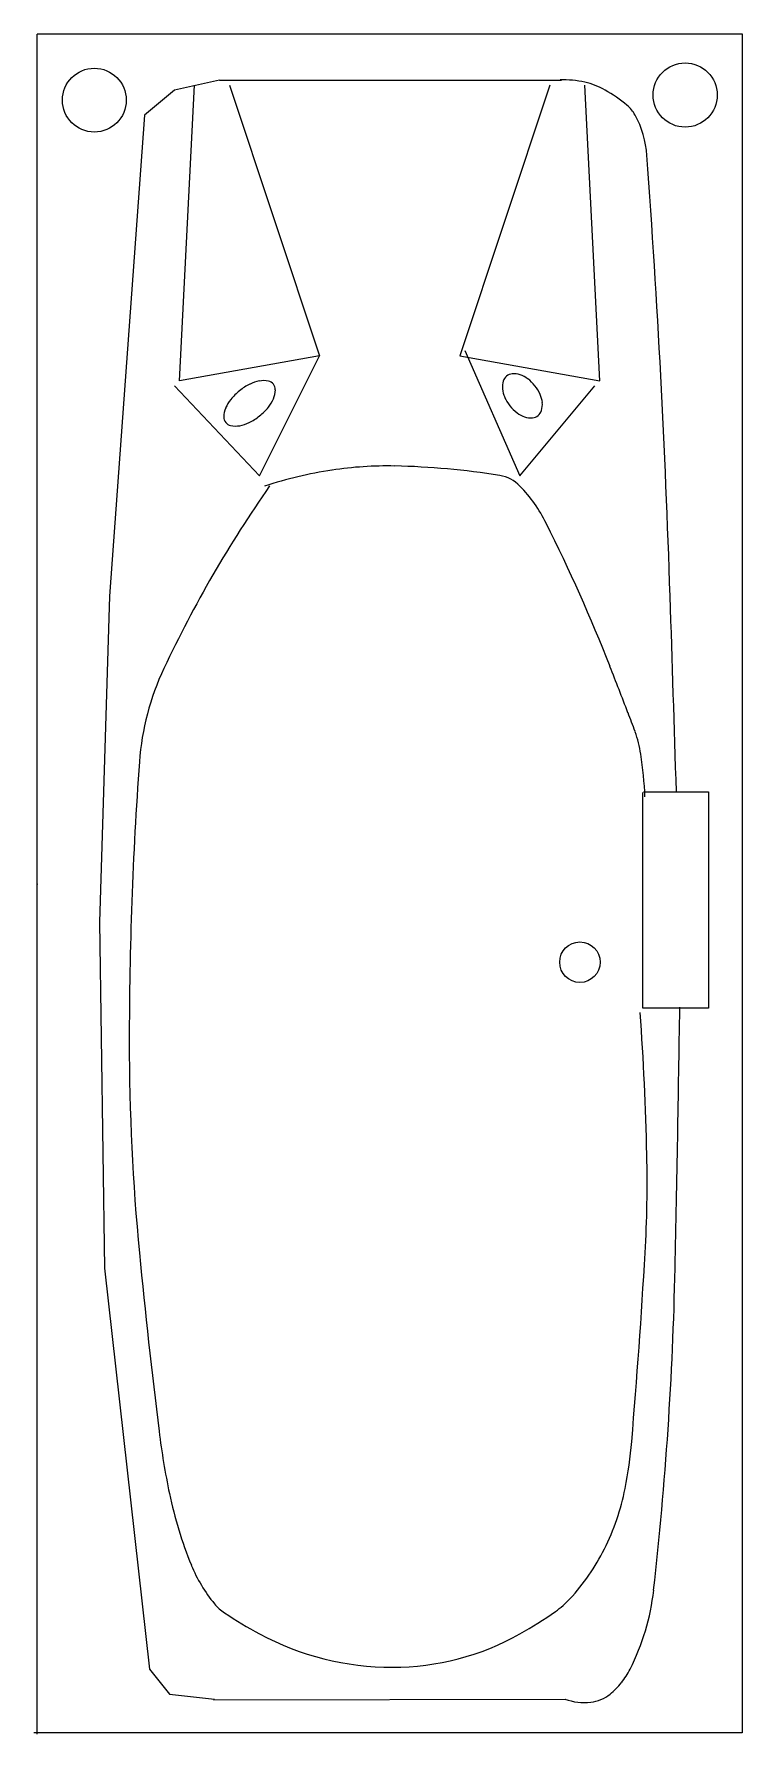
# Model space of a CAD drawing. Header units: metres. Extents: x -0.38 to 0.38, y -1.83 to 0.
import ezdxf

# ---------------------------------------------------------------- set-up
doc = ezdxf.new("R2010")
doc.units = ezdxf.units.M

msp = doc.modelspace()

# ---------------------------------------------------------------- linework, layer by layer
for p, q in [((-0.3802, 0), (0.3802, 0)), ((-0.3802, -1.8328), (-0.3802, 0)), ((0.3802, 0), (0.3802, -1.8314)), ((-0.1835, -0.0496), (-0.2321, -0.0604)), ((-0.1837, -0.0498), (0.1854, -0.0498)), ((-0.2321, -0.0604), (-0.2645, -0.0874)), ((-0.2268, -0.3739), (-0.2106, -0.055)), ((-0.1727, -0.055), (-0.0755, -0.3469)), ((0.1729, -0.055), (0.0757, -0.3469)), ((0.2269, -0.3739), (0.2107, -0.055)), ((-0.2645, -0.0874), (-0.3023, -0.6062)), ((-0.0755, -0.3469), (-0.2268, -0.3739)), ((-0.1403, -0.4765), (-0.0755, -0.3469)), ((0.0757, -0.3469), (0.2269, -0.3739)), ((0.0811, -0.3414), (0.1405, -0.4765)), ((-0.2322, -0.3793), (-0.1403, -0.4765)), ((0.1405, -0.4765), (0.2215, -0.3793)), ((-0.3023, -0.6062), (-0.3131, -0.9575)), ((0.2732, -1.0503), (0.2732, -0.8179)), ((0.2739, -0.8171), (0.344, -0.8171)), ((0.344, -0.8171), (0.344, -1.0503)), ((-0.3131, -0.9575), (-0.3077, -1.3304)), ((0.344, -1.0503), (0.2732, -1.0503)), ((-0.3077, -1.3304), (-0.2591, -1.7628)), ((-0.2591, -1.7628), (-0.2375, -1.7898)), ((-0.2375, -1.7898), (-0.1889, -1.7952)), ((-0.1901, -1.7961), (0.1901, -1.7953)), ((0.3802, -1.8314), (-0.3837, -1.8314))]:
    msp.add_line(p, q)
for centre, radius in [((0.3188, -0.0658), 0.0346), ((-0.3186, -0.0713), 0.0344), ((0.2053, -1.0007), 0.0218)]:
    msp.add_circle(centre, radius)
for centre, radius, start, end in [((0.1879, -0.1539), 0.1044, 77.4633, 92.256), ((0.1934, -0.1292), 0.0791, 60.4505, 77.4633), ((0.1532, -0.2001), 0.1606, 50.1761, 60.4505), ((0.2324, -0.1051), 0.0369, 28.6475, 50.1761), ((0.1712, -0.1386), 0.1067, 4.1677, 28.6475), ((-11.5081, -0.9896), 11.8169, 1.85922, 4.16773), ((0.1333, -0.3777), 0.0113, 95.6373, 128.674), ((0.1342, -0.3867), 0.0203, 71.1687, 95.6373), ((-0.1228, -0.4336), 0.0627, 128.6456, 140.9061), ((-0.1228, -0.4336), 0.0627, 116.3852, 128.6456), ((-0.133, -0.413), 0.0397, 100.9624, 116.3852), ((-0.1361, -0.3974), 0.0237, 76.9375, 100.9624), ((-0.1329, -0.3836), 0.00956, 38.6456, 76.9375), ((-0.1329, -0.3836), 0.00956, 0.3538, 38.6456), ((-0.147, -0.3837), 0.0237, 336.3289, 0.3538), ((0.1419, -0.3805), 0.0203, 161.7106, 186.1793), ((0.1512, -0.3795), 0.0296, 186.1793, 203.8944), ((0.1333, -0.3777), 0.0113, 128.674, 161.7106), ((0.1312, -0.3955), 0.0296, 53.4535, 71.1687), ((0.1236, -0.4058), 0.0425, 38.674, 53.4535), ((0.1236, -0.4058), 0.0425, 23.8944, 38.674), ((-0.1552, -0.4127), 0.0237, 156.3289, 180.3538), ((-0.1406, -0.4191), 0.0397, 140.9061, 156.3289), ((-0.1795, -0.3628), 0.0627, 308.6456, 320.9061), ((-0.1616, -0.3773), 0.0397, 320.9061, 336.3289), ((0.1629, -0.3743), 0.0425, 203.8944, 218.674), ((0.1629, -0.3743), 0.0425, 218.674, 233.4535), ((0.1353, -0.4006), 0.0296, 6.1793, 23.8944), ((0.1445, -0.3996), 0.0203, 341.7106, 6.1793), ((-0.1694, -0.4128), 0.00956, 180.3538, 218.6456), ((-0.1694, -0.4128), 0.00956, 218.6456, 256.9375), ((-0.1693, -0.3833), 0.0397, 280.9624, 296.3852), ((-0.1795, -0.3628), 0.0627, 296.3852, 308.6456), ((0.1552, -0.3847), 0.0296, 233.4535, 251.1687), ((0.1522, -0.3935), 0.0203, 251.1687, 275.6373), ((0.1531, -0.4025), 0.0113, 275.6373, 308.674), ((0.1531, -0.4025), 0.0113, 308.674, 341.7106), ((-0.1662, -0.399), 0.0237, 256.9375, 280.9624), ((0.0095, -0.936), 0.4713, 98.7505, 107.8453), ((-0.0031, -0.854), 0.3883, 88.7281, 98.7505), ((-0.013, -1.2993), 0.8338, 80.9052, 88.7281), ((0.1127, -0.5143), 0.0387, 44.0111, 80.9052), ((0.9793, -1.2617), 1.3525, 145.0702, 154.7098), ((0.0239, -0.6), 0.1622, 26.5534, 44.0111), ((-1.5409, -1.382), 1.9115, 21.4864, 26.5534), ((-181.3511, -6.5029), 181.7494, 1.792749, 1.859222), ((0.0126, -0.805), 0.2833, 154.7098, 175.8663), ((-5.9869, -3.1321), 6.6895, 21.02777, 21.48637), ((-0.7706, -1.1269), 1.1011, 19.8974, 21.0278), ((0.1446, -0.7957), 0.1278, 8.7418, 19.8974), ((3.9056, -1.0863), 4.1865, 175.8663, 180), ((-0.1698, -0.844), 0.4458, 2.7752, 8.7418), ((-2.6079, -1.2685), 2.886, 1.1929, 4.2471), ((-46.6085, -0.3414), 46.9269, 358.79237, 359.1356), ((2.1071, -1.0863), 2.388, 180, 185.4742), ((-1.0864, -1.2368), 1.3642, 356.7499, 1.1929), ((6.4267, -0.6724), 6.7273, 185.47417, 187.12144), ((-6.9576, -0.9034), 7.2448, 355.13794, 356.74993), ((-3.5231, -1.2497), 3.8319, 353.5854, 358.7924), ((0.5783, -1.4031), 0.8335, 187.1214, 191.8026), ((-0.194, -1.4787), 0.4568, 348.7151, 355.1379), ((0.1963, -1.4829), 0.4432, 191.8026, 202.2388), ((-0.0002, -1.5174), 0.2592, 333.4466, 348.7151), ((0.0231, -1.5291), 0.2331, 317.3406, 333.4466), ((-0.0642, -1.5894), 0.1618, 202.2388, 219.5534), ((0.0375, -1.65), 0.2489, 333.0528, 353.5854), ((-0.1504, -1.6606), 0.05, 219.5534, 236.2965), ((0.0765, -1.3204), 0.4589, 236.2965, 241.8034), ((-0.0839, -1.3255), 0.4581, 299.3394, 305.0057), ((0.1232, -1.6213), 0.097, 305.0057, 317.3406), ((0.003, -1.4575), 0.3034, 241.8034, 270), ((0.003, -1.4802), 0.2807, 270, 299.3394), ((0.1849, -1.7256), 0.0832, 309.4637, 321.3584), ((0.1827, -1.7238), 0.0861, 321.3584, 333.0528), ((0.2102, -1.738), 0.0609, 249.7752, 276.3443), ((0.2126, -1.7592), 0.0396, 276.3443, 309.4637)]:
    msp.add_arc(centre, radius, start, end)
msp.add_point((-0.3802, -0.9164))
msp.add_point((-0.3802, -0.9164))

doc.saveas('drawing.dxf')
